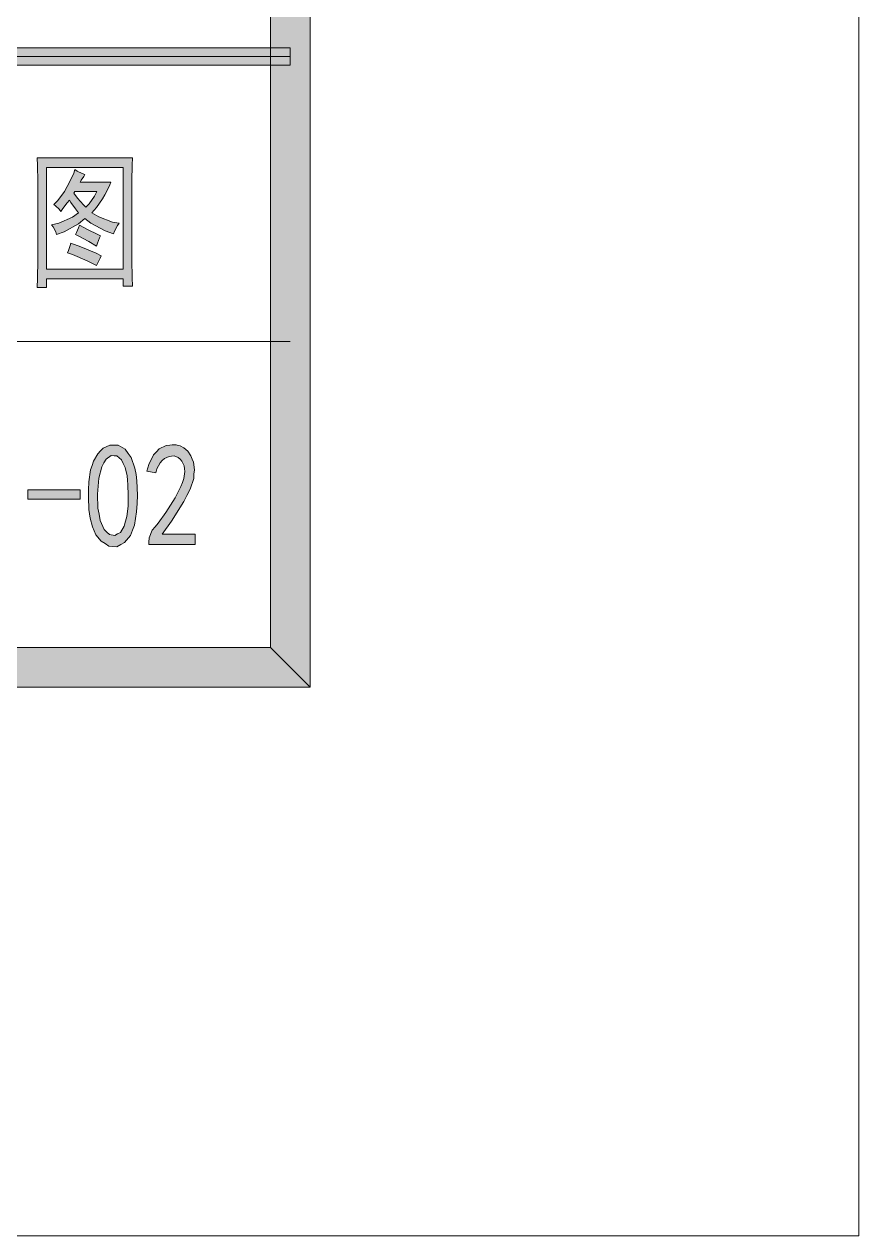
# Model space of a CAD drawing. Header units: millimetres. Extents: x 0 to 586, y 0 to 414.
# Drawn here: x 571.16 to 585.63, y 0 to 21.01 of the extents above; entities that cross this region are included whole.
import ezdxf

# ---------------------------------------------------------------- set-up
doc = ezdxf.new("R2010")
doc.units = ezdxf.units.MM

msp = doc.modelspace()

# ---------------------------------------------------------------- hatches: boundary and pattern name
h = msp.add_hatch(color=0)
h.dxf.hatch_style = 2
h.paths.add_polyline_path([(576.117861, 9.514417), (575.429944, 10.205861), (575.429944, 403.877639), (576.117861, 404.569083)])
h = msp.add_hatch(color=0)
h.dxf.hatch_style = 2
h.paths.add_polyline_path([(541.390417, 20.305889), (541.390417, 20.602222), (575.772139, 20.602222), (575.772139, 20.305889)])
h = msp.add_hatch(color=0)
h.paths.add_polyline_path([(573.034583, 18.693694), (573.031056, 18.566694), (573.027528, 18.295056), (573.027528, 18.143361), (573.027528, 17.077972), (573.027528, 16.92275), (573.031056, 16.619361), (573.034583, 16.471194), (572.875833, 16.471194), (572.875833, 16.598194), (571.545861, 16.598194), (571.545861, 16.450028), (571.383583, 16.450028), (571.387111, 16.60525), (571.394167, 16.92275), (571.394167, 17.088556), (571.394167, 18.143361), (571.394167, 18.288), (571.387111, 18.563167), (571.383583, 18.693694)])
h.paths.add_polyline_path([(572.875833, 16.767528), (572.875833, 18.531417), (571.545861, 18.531417), (571.545861, 16.767528)])
h = msp.add_hatch(color=0)
h.paths.add_polyline_path([(572.212611, 18.404417), (572.191444, 18.372667), (572.145583, 18.309167), (572.127944, 18.273889), (572.660639, 18.273889), (572.646528, 18.228028), (572.593611, 18.118667), (572.558333, 18.055167), (572.519528, 17.988139), (572.410167, 17.836444), (572.332556, 17.744722), (572.4525, 17.670639), (572.688861, 17.582444), (572.805278, 17.564806), (572.777056, 17.522472), (572.727667, 17.427222), (572.710028, 17.377833), (572.561861, 17.43075), (572.314917, 17.564806), (572.212611, 17.645944), (572.099722, 17.550694), (571.852778, 17.413111), (571.718722, 17.36725), (571.708139, 17.413111), (571.662278, 17.497778), (571.630528, 17.536583), (571.761056, 17.561278), (571.993889, 17.667111), (572.10325, 17.744722), (572.046806, 17.81175), (571.965667, 17.921111), (571.9445, 17.963444), (571.905694, 17.914056), (571.831611, 17.815278), (571.792806, 17.765889), (571.764583, 17.804694), (571.704611, 17.864667), (571.672861, 17.885833), (571.739889, 17.956389), (571.856306, 18.111611), (571.902167, 18.199806), (571.951556, 18.288), (572.018583, 18.432639), (572.03975, 18.492611), (572.078556, 18.467917), (572.16675, 18.422056)])
h.paths.add_polyline_path([(572.022111, 18.083389), (572.082083, 17.998722), (572.187917, 17.878778), (572.23025, 17.8435), (572.283167, 17.896417), (572.378417, 18.030472), (572.42075, 18.115139), (572.03975, 18.115139)])
h = msp.add_hatch(color=0)
h.dxf.hatch_style = 2
h.paths.add_polyline_path([(572.117361, 17.526), (572.254944, 17.455444), (572.438389, 17.36725), (572.48425, 17.346083), (572.466611, 17.307278), (572.427806, 17.215556), (572.413694, 17.166167), (572.279639, 17.247306), (572.096194, 17.346083), (572.046806, 17.36725), (572.067972, 17.402528), (572.10325, 17.480139)])
h = msp.add_hatch(color=0)
h.dxf.hatch_style = 2
h.paths.add_polyline_path([(571.965667, 17.215556), (572.142056, 17.152056), (572.406639, 17.042694), (572.494833, 16.996833), (572.473667, 16.958028), (572.434861, 16.873361), (572.413694, 16.8275), (572.251417, 16.912167), (571.997417, 17.021528), (571.91275, 17.046222), (571.926861, 17.088556), (571.955083, 17.173222)])
h = msp.add_hatch(color=0)
h.paths.add_polyline_path([(572.276111, 12.939889), (572.279639, 13.073944), (572.307861, 13.282083), (572.336083, 13.359694), (572.360778, 13.437306), (572.434861, 13.564306), (572.480722, 13.613694), (572.530111, 13.663083), (572.646528, 13.712472), (572.717083, 13.712472), (572.787639, 13.712472), (572.907583, 13.641917), (572.9605, 13.567833), (573.013417, 13.497278), (573.080444, 13.313833), (573.098083, 13.204472), (573.112194, 13.095111), (573.122778, 12.844639), (573.115722, 12.7), (573.108667, 12.558889), (573.069861, 12.326056), (573.038111, 12.237861), (573.002833, 12.146139), (572.900528, 12.022667), (572.8335, 11.987389), (572.766472, 11.952111), (572.628889, 11.962694), (572.561861, 12.005028), (572.494833, 12.047361), (572.399583, 12.156722), (572.371361, 12.227278), (572.343139, 12.297833), (572.304333, 12.446), (572.290222, 12.520083), (572.279639, 12.597694), (572.272583, 12.809361)])
h.paths.add_polyline_path([(572.441917, 12.999861), (572.431333, 12.862278), (572.438389, 12.618861), (572.459556, 12.513028), (572.477194, 12.403667), (572.544222, 12.251972), (572.590083, 12.206111), (572.635944, 12.163778), (572.731194, 12.146139), (572.777056, 12.174361), (572.826444, 12.199056), (572.893472, 12.308417), (572.918167, 12.393083), (572.939333, 12.474222), (572.9605, 12.654139), (572.9605, 12.749389), (572.9605, 12.848167), (572.953444, 13.024556), (572.949917, 13.105694), (572.942861, 13.183306), (572.907583, 13.327944), (572.875833, 13.394972), (572.847611, 13.458472), (572.766472, 13.5255), (572.717083, 13.529028), (572.667694, 13.532556), (572.5795, 13.469056), (572.540694, 13.405556), (572.505417, 13.338528), (572.456028, 13.137444)])
h = msp.add_hatch(color=0)
h.dxf.hatch_style = 2
h.paths.add_polyline_path([(573.320333, 12.029722), (573.323861, 12.103806), (573.380306, 12.237861), (573.429694, 12.297833), (573.482611, 12.357806), (573.613139, 12.544778), (573.694278, 12.671778), (573.775417, 12.798778), (573.877722, 12.996333), (573.902417, 13.063361), (573.927111, 13.133917), (573.94475, 13.253861), (573.937694, 13.30325), (573.930639, 13.352639), (573.895361, 13.437306), (573.863611, 13.469056), (573.828333, 13.500806), (573.757778, 13.529028), (573.715444, 13.521972), (573.673111, 13.518444), (573.591972, 13.479639), (573.553167, 13.444361), (573.517889, 13.409083), (573.457917, 13.30325), (573.440278, 13.232694), (573.288583, 13.264444), (573.320333, 13.377333), (573.401472, 13.546667), (573.450861, 13.599583), (573.50025, 13.648972), (573.620194, 13.708944), (573.687222, 13.712472), (573.726028, 13.719528), (573.796583, 13.716), (573.828333, 13.708944), (573.863611, 13.701889), (573.927111, 13.666611), (573.962389, 13.638389), (573.994139, 13.610167), (574.050583, 13.529028), (574.07175, 13.472583), (574.096444, 13.419667), (574.110556, 13.285611), (574.1035, 13.208), (574.099972, 13.133917), (574.036472, 12.946944), (573.980028, 12.841111), (573.927111, 12.735278), (573.711917, 12.396611), (573.549639, 12.167306), (574.124667, 12.167306), (574.124667, 11.987389), (573.320333, 11.987389)])
h = msp.add_hatch(color=0)
h.dxf.hatch_style = 2
h.paths.add_polyline_path([(572.131472, 12.777611), (571.221306, 12.777611), (571.221306, 12.936361), (572.131472, 12.936361)])
h = msp.add_hatch(color=0)
h.dxf.hatch_style = 2
h.paths.add_polyline_path([(24.302861, 9.514417), (24.994306, 10.205861), (575.429944, 10.205861), (576.117861, 9.514417)])

# ---------------------------------------------------------------- linework, layer by layer
at = {"color": 0, "lineweight": 0}
for points in [[(0, 0), (585.632278, 0), (585.632278, 414.0835), (0, 414.0835)], [(576.117861, 9.514417), (575.429944, 10.205861), (575.429944, 403.877639), (576.117861, 404.569083)], [(541.390417, 20.305889), (541.390417, 20.602222), (575.772139, 20.602222), (575.772139, 20.305889)], [(573.034583, 18.693694), (573.031056, 18.566694), (573.027528, 18.295056), (573.027528, 18.143361), (573.027528, 17.077972), (573.027528, 16.92275), (573.031056, 16.619361), (573.034583, 16.471194), (572.875833, 16.471194), (572.875833, 16.598194), (571.545861, 16.598194), (571.545861, 16.450028), (571.383583, 16.450028), (571.387111, 16.60525), (571.394167, 16.92275), (571.394167, 17.088556), (571.394167, 18.143361), (571.394167, 18.288), (571.387111, 18.563167), (571.383583, 18.693694)], [(572.875833, 16.767528), (572.875833, 18.531417), (571.545861, 18.531417), (571.545861, 16.767528)], [(572.212611, 18.404417), (572.191444, 18.372667), (572.145583, 18.309167), (572.127944, 18.273889), (572.660639, 18.273889), (572.646528, 18.228028), (572.593611, 18.118667), (572.558333, 18.055167), (572.519528, 17.988139), (572.410167, 17.836444), (572.332556, 17.744722), (572.4525, 17.670639), (572.688861, 17.582444), (572.805278, 17.564806), (572.777056, 17.522472), (572.727667, 17.427222), (572.710028, 17.377833), (572.561861, 17.43075), (572.314917, 17.564806), (572.212611, 17.645944), (572.099722, 17.550694), (571.852778, 17.413111), (571.718722, 17.36725), (571.708139, 17.413111), (571.662278, 17.497778), (571.630528, 17.536583), (571.761056, 17.561278), (571.993889, 17.667111), (572.10325, 17.744722), (572.046806, 17.81175), (571.965667, 17.921111), (571.9445, 17.963444), (571.905694, 17.914056), (571.831611, 17.815278), (571.792806, 17.765889), (571.764583, 17.804694), (571.704611, 17.864667), (571.672861, 17.885833), (571.739889, 17.956389), (571.856306, 18.111611), (571.902167, 18.199806), (571.951556, 18.288), (572.018583, 18.432639), (572.03975, 18.492611), (572.078556, 18.467917), (572.16675, 18.422056)], [(572.022111, 18.083389), (572.082083, 17.998722), (572.187917, 17.878778), (572.23025, 17.8435), (572.283167, 17.896417), (572.378417, 18.030472), (572.42075, 18.115139), (572.03975, 18.115139)], [(572.117361, 17.526), (572.254944, 17.455444), (572.438389, 17.36725), (572.48425, 17.346083), (572.466611, 17.307278), (572.427806, 17.215556), (572.413694, 17.166167), (572.279639, 17.247306), (572.096194, 17.346083), (572.046806, 17.36725), (572.067972, 17.402528), (572.10325, 17.480139)], [(571.965667, 17.215556), (572.142056, 17.152056), (572.406639, 17.042694), (572.494833, 16.996833), (572.473667, 16.958028), (572.434861, 16.873361), (572.413694, 16.8275), (572.251417, 16.912167), (571.997417, 17.021528), (571.91275, 17.046222), (571.926861, 17.088556), (571.955083, 17.173222)], [(572.276111, 12.939889), (572.279639, 13.073944), (572.307861, 13.282083), (572.336083, 13.359694), (572.360778, 13.437306), (572.434861, 13.564306), (572.480722, 13.613694), (572.530111, 13.663083), (572.646528, 13.712472), (572.717083, 13.712472), (572.787639, 13.712472), (572.907583, 13.641917), (572.9605, 13.567833), (573.013417, 13.497278), (573.080444, 13.313833), (573.098083, 13.204472), (573.112194, 13.095111), (573.122778, 12.844639), (573.115722, 12.7), (573.108667, 12.558889), (573.069861, 12.326056), (573.038111, 12.237861), (573.002833, 12.146139), (572.900528, 12.022667), (572.8335, 11.987389), (572.766472, 11.952111), (572.628889, 11.962694), (572.561861, 12.005028), (572.494833, 12.047361), (572.399583, 12.156722), (572.371361, 12.227278), (572.343139, 12.297833), (572.304333, 12.446), (572.290222, 12.520083), (572.279639, 12.597694), (572.272583, 12.809361)], [(573.320333, 12.029722), (573.323861, 12.103806), (573.380306, 12.237861), (573.429694, 12.297833), (573.482611, 12.357806), (573.613139, 12.544778), (573.694278, 12.671778), (573.775417, 12.798778), (573.877722, 12.996333), (573.902417, 13.063361), (573.927111, 13.133917), (573.94475, 13.253861), (573.937694, 13.30325), (573.930639, 13.352639), (573.895361, 13.437306), (573.863611, 13.469056), (573.828333, 13.500806), (573.757778, 13.529028), (573.715444, 13.521972), (573.673111, 13.518444), (573.591972, 13.479639), (573.553167, 13.444361), (573.517889, 13.409083), (573.457917, 13.30325), (573.440278, 13.232694), (573.288583, 13.264444), (573.320333, 13.377333), (573.401472, 13.546667), (573.450861, 13.599583), (573.50025, 13.648972), (573.620194, 13.708944), (573.687222, 13.712472), (573.726028, 13.719528), (573.796583, 13.716), (573.828333, 13.708944), (573.863611, 13.701889), (573.927111, 13.666611), (573.962389, 13.638389), (573.994139, 13.610167), (574.050583, 13.529028), (574.07175, 13.472583), (574.096444, 13.419667), (574.110556, 13.285611), (574.1035, 13.208), (574.099972, 13.133917), (574.036472, 12.946944), (573.980028, 12.841111), (573.927111, 12.735278), (573.711917, 12.396611), (573.549639, 12.167306), (574.124667, 12.167306), (574.124667, 11.987389), (573.320333, 11.987389)], [(572.441917, 12.999861), (572.431333, 12.862278), (572.438389, 12.618861), (572.459556, 12.513028), (572.477194, 12.403667), (572.544222, 12.251972), (572.590083, 12.206111), (572.635944, 12.163778), (572.731194, 12.146139), (572.777056, 12.174361), (572.826444, 12.199056), (572.893472, 12.308417), (572.918167, 12.393083), (572.939333, 12.474222), (572.9605, 12.654139), (572.9605, 12.749389), (572.9605, 12.848167), (572.953444, 13.024556), (572.949917, 13.105694), (572.942861, 13.183306), (572.907583, 13.327944), (572.875833, 13.394972), (572.847611, 13.458472), (572.766472, 13.5255), (572.717083, 13.529028), (572.667694, 13.532556), (572.5795, 13.469056), (572.540694, 13.405556), (572.505417, 13.338528), (572.456028, 13.137444)], [(572.131472, 12.777611), (571.221306, 12.777611), (571.221306, 12.936361), (572.131472, 12.936361)], [(24.302861, 9.514417), (24.994306, 10.205861), (575.429944, 10.205861), (576.117861, 9.514417)]]:
    msp.add_lwpolyline(points, close=True, dxfattribs=at)
for points in [[(575.772139, 20.454056), (541.390417, 20.454056)], [(541.390417, 15.511639), (575.772139, 15.511639)]]:
    msp.add_lwpolyline(points, dxfattribs=at)

doc.saveas('drawing.dxf')
